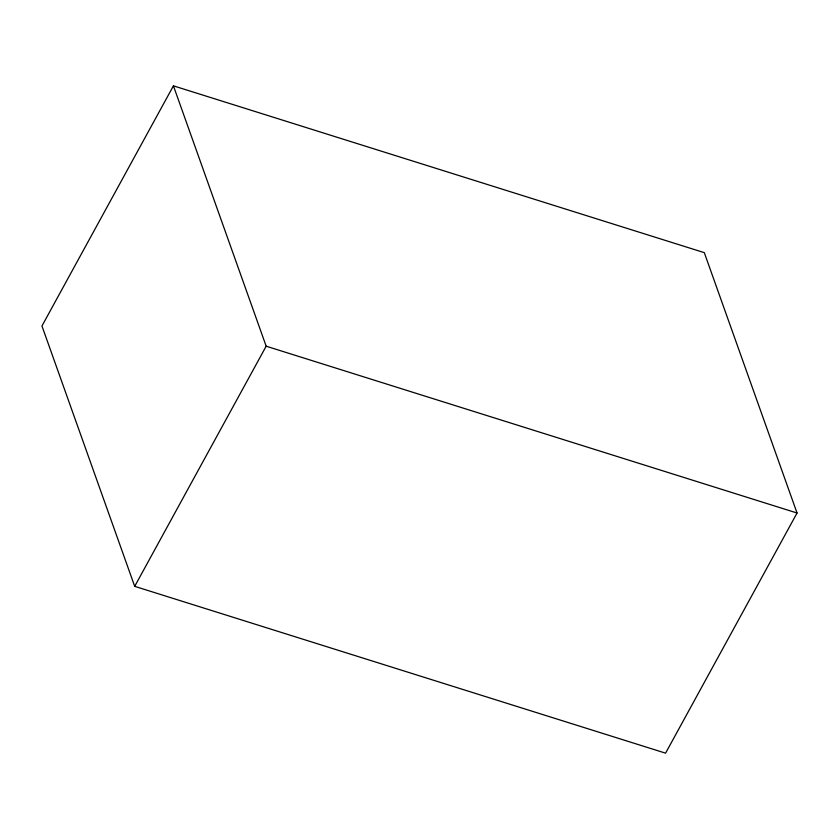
<?xml version="1.0" encoding="UTF-8"?>
<svg xmlns="http://www.w3.org/2000/svg" width="839" height="839" viewBox="0 0 839 839"><rect width="100%" height="100%" fill="white"/><g stroke="black" fill="none" stroke-linecap="round" stroke-linejoin="round"><path stroke-width="1.26" d="M173.421 85.84L41.95 325.983L134.701 586.346L665.579 753.16L797.05 513.017L704.299 252.654L173.421 85.84L266.173 346.203L134.701 586.346M266.173 346.203L797.05 513.017"/></g></svg>
